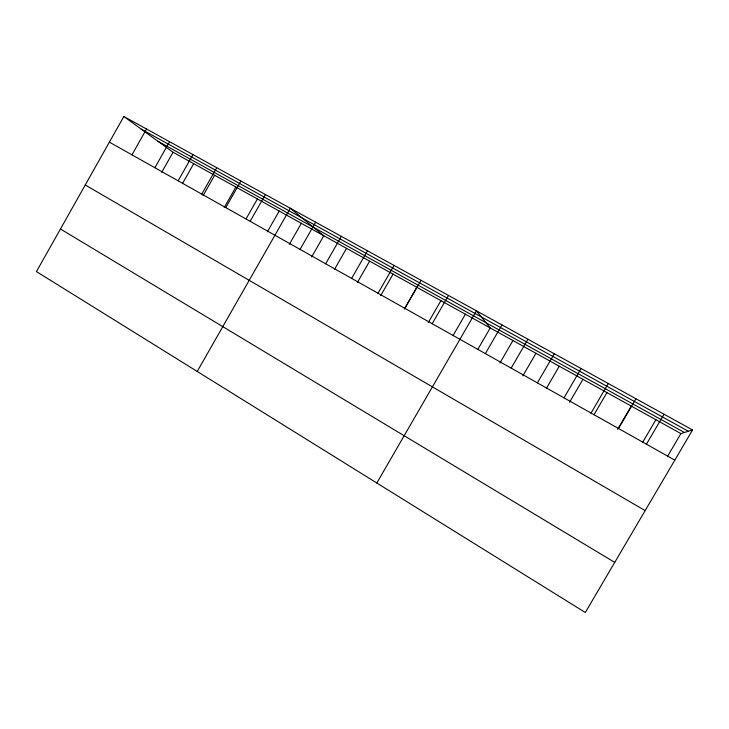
<?xml version="1.0" encoding="UTF-8"?>
<svg xmlns="http://www.w3.org/2000/svg" width="729" height="729" viewBox="0 0 729 729"><rect width="100%" height="100%" fill="white"/><g stroke="black" fill="none" stroke-linecap="round" stroke-linejoin="round"><path stroke-width="1.09" d="M123.839 116.503L36.45 271.598L585.296 612.497L692.55 429.955L123.839 116.503L173.055 152.243L680.913 433.591L692.55 429.955M131.958 154.849L146.538 129.015M154.876 167.734L169.584 141.718M161.701 172.326L173.055 152.243M178.14 180.819L192.985 154.621M182.806 182.933L193.714 163.688M201.769 194.114L216.75 167.716M203.109 195.627L214.654 175.288M224.24 207.519L235.877 187.043M225.771 207.61L240.889 181.02M246.229 218.591L257.401 198.971M250.147 221.324L265.402 194.534M267.388 231.795L279.216 211.055M197.222 371.453L290.315 208.257L323.785 235.749L311.693 256.89M289.349 244.315L301.35 223.311M300.075 249.4L315.621 222.208M325.644 263.78L341.336 236.378M334.356 269.639L346.548 248.352M351.624 278.396L367.471 250.785M357.338 282.57L369.639 261.146M378.032 293.249L394.034 265.42M380.656 295.692L393.059 274.122M404.249 309.123L416.824 287.281M404.887 308.349L421.034 280.31M428.251 322.628L440.936 300.64M432.179 323.703L448.49 295.436M453.165 335.376L465.403 314.199M376.82 483.008L476.401 310.827L490.234 327.959L477.887 349.282M485.35 353.611L501.98 324.915M499.93 362.969L512.943 340.534M511.166 368.127L527.942 339.231M522.839 375.863L535.961 353.283M537.382 382.871L554.313 353.765M546.55 388.092L559.289 366.213M564.009 397.843L581.095 368.528M569.54 402.29L582.945 379.317M591.046 413.051L608.296 383.518M593.98 414.765L606.92 392.603M617.618 429.354L631.241 406.071M618.52 428.506L635.934 398.754M642.741 442.193L655.9 419.731M646.441 444.207L664.019 414.227M667.554 456.336L680.913 433.591M141.298 129.179L688.367 431.258M157.983 141.298L684.431 432.488M109.386 142.146L674.799 460.163M85.247 184.984L645.165 510.601M60.452 228.997L614.738 562.387"/></g></svg>
